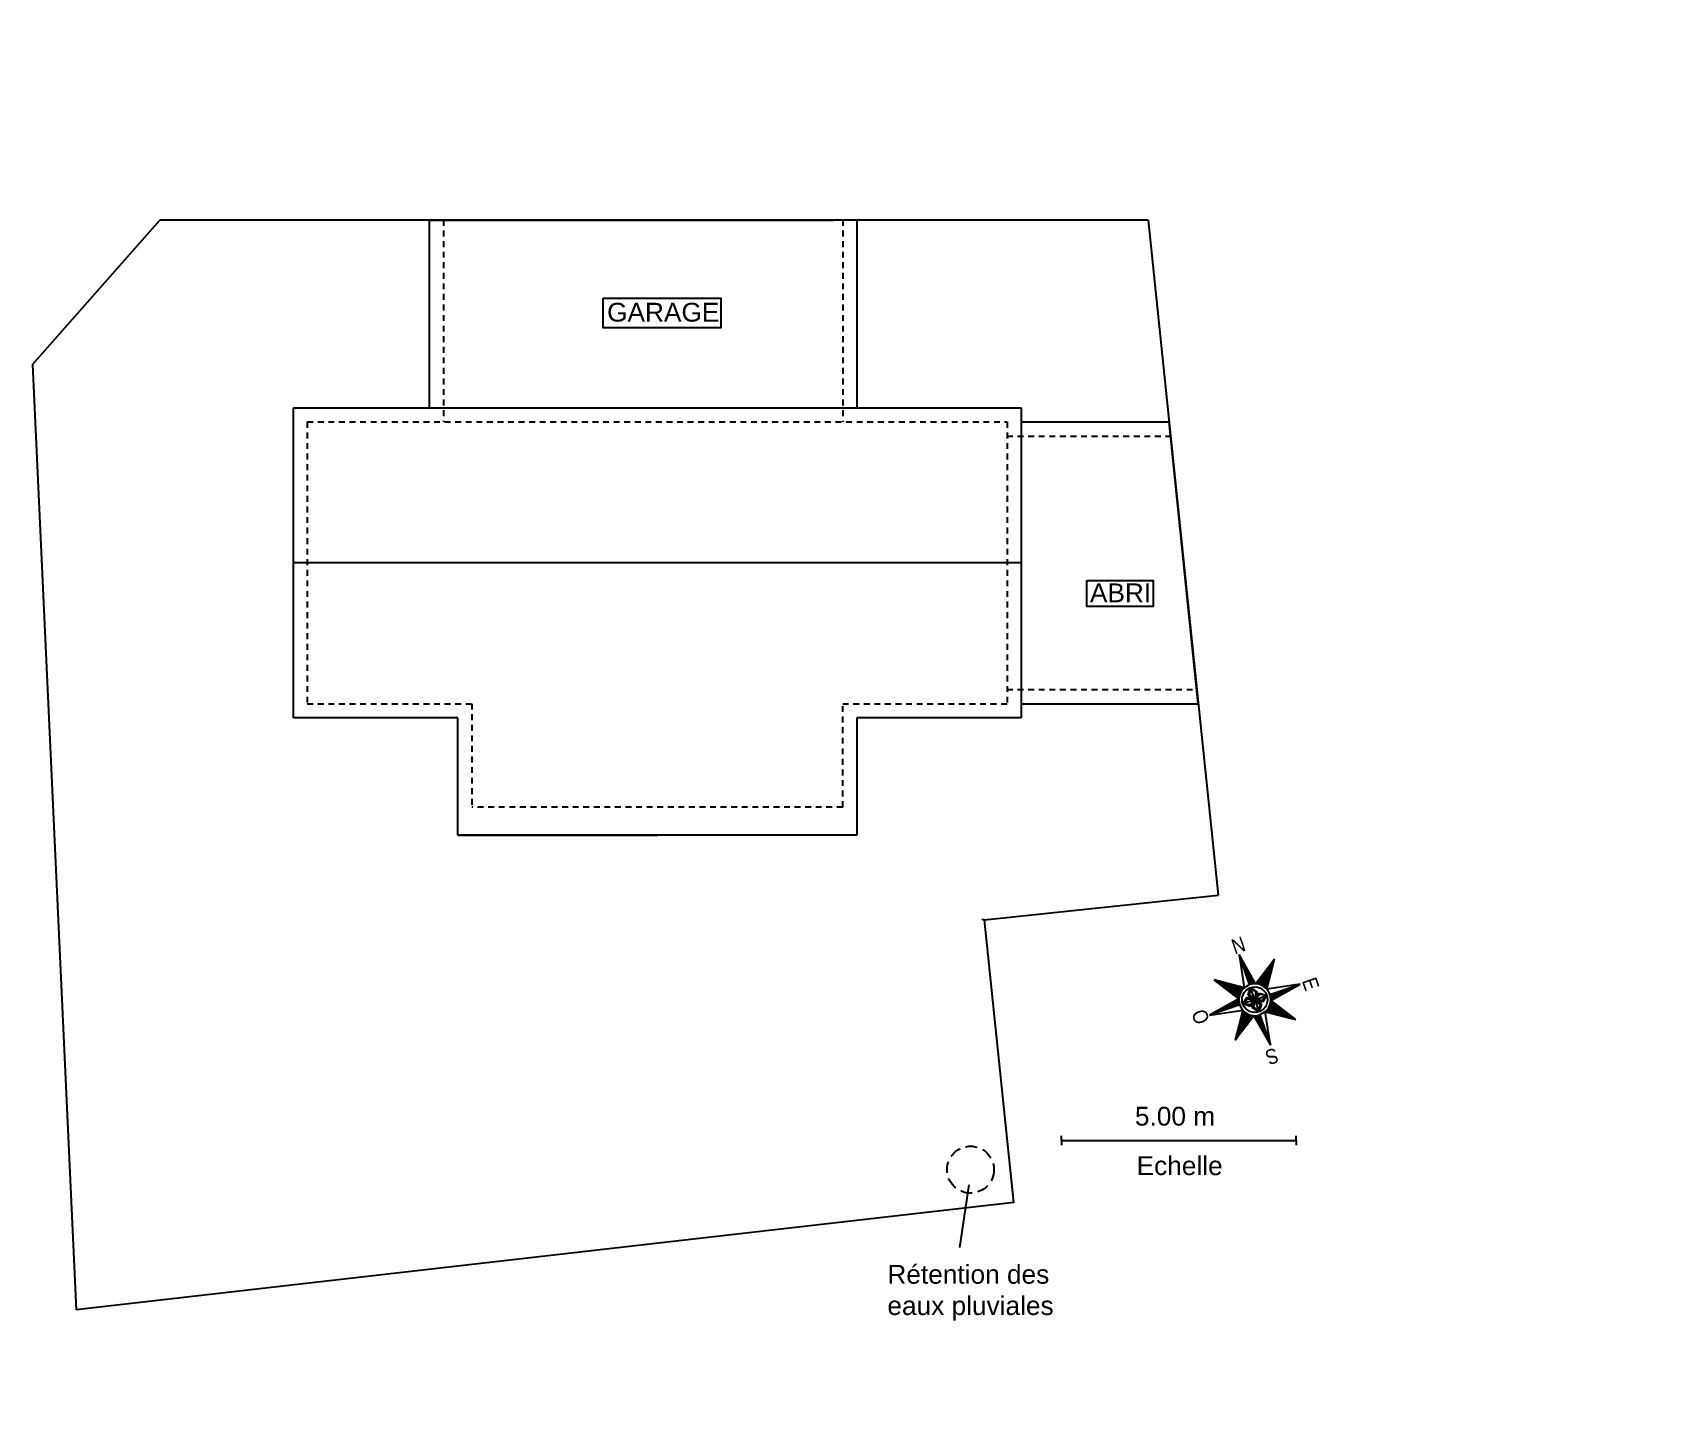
# Model space of a CAD drawing. Header units: millimetres. Extents: x 2339.2 to 2374, y 1703.5 to 1732.6.
import ezdxf

# ---------------------------------------------------------------- set-up
doc = ezdxf.new("R2010")
doc.units = ezdxf.units.MM
doc.linetypes.add('CACHE', pattern=[0.375, 0.25, -0.125])
doc.linetypes.add('PTS_EXT', pattern=[999999, 0, -999999])
for name, color, linetype in [('Espaces verts', 82, 'Continuous'), ('LimitesLot', 5, 'Continuous'), ('Maison', 7, 'Continuous'), ('Réseaux', 8, 'Continuous'), ('Texte', 7, 'Continuous')]:
    doc.layers.add(name, color=color, linetype=linetype)
doc.styles.get("Standard").update_dxf_attribs({"font": 'Arial.ttf'})

msp = doc.modelspace()

# ---------------------------------------------------------------- hatches: boundary and pattern name
at = {"true_color": 0x939598, "transparency": 33554508}
h = msp.add_hatch(dxfattribs=at)
h.set_pattern_fill('ANGLE', color=252)
h.set_pattern_definition([(0, (1.8965, 1.311), (0, 6.985), [5.08, -1.905]), (90, (1.8965, 1.311), (-6.985, 4e-16), [5.08, -1.905])])
h.paths.add_polyline_path([(2355.839, 1714.907), (2355.305, 1715.407), (2354.805, 1714.907), (2355.055, 1714.907), (2355.055, 1714.207), (2355.589, 1714.207), (2355.589, 1714.907)])
at = {"layer": 'Texte', "true_color": 0x939598, "transparency": 33554508}
h = msp.add_hatch(dxfattribs=at)
h.set_pattern_fill('ANGLE', color=252)
h.set_pattern_definition([(0, (-21.025, 12.3875), (0, 6.985), [5.08, -1.905]), (90, (-21.025, 12.3875), (-6.985, 4e-16), [5.08, -1.905])])
h.paths.add_polyline_path([(2352.484, 1732.585), (2350.984, 1731.835), (2352.484, 1731.085)])
h = msp.add_hatch(dxfattribs=at)
h.set_pattern_fill('ANGLE', color=252)
h.set_pattern_definition([(0, (41.503, 1e-08), (0, 6.985), [5.08, -1.905]), (90, (41.503, 1e-08), (-6.985, 4e-16), [5.08, -1.905])])
h.paths.add_polyline_path([(2373.203, 1722.795), (2372.453, 1721.295), (2373.953, 1721.295)])
h = msp.add_hatch(dxfattribs=at)
h.set_pattern_fill('ANGLE', color=252, angle=90)
h.set_pattern_definition([(90, (4093.2236, -653.723), (-6.985, 4e-16), [5.08, -1.905]), (180, (4093.2236, -653.723), (-9e-16, -6.985), [5.08, -1.905])])
h.paths.add_polyline_path([(2352.484, 1703.461), (2352.484, 1704.961), (2350.984, 1704.211)])

# ---------------------------------------------------------------- linework, layer by layer
at = {"linetype": 'PTS_EXT', "transparency": 33554636}
for p, q in [((2365.228, 1712.331), (2364.877, 1712.956)), ((2364.877, 1712.956), (2364.986, 1712.248)), ((2365.631, 1712.856), (2365.228, 1712.331)), ((2365.466, 1712.216), (2365.631, 1712.856)), ((2364.345, 1712.414), (2364.87, 1712.011)), ((2364.986, 1712.248), (2364.345, 1712.414)), ((2366.174, 1712.324), (2365.466, 1712.216)), ((2365.549, 1711.973), (2366.174, 1712.324)), ((2364.87, 1712.011), (2364.245, 1711.66)), ((2364.245, 1711.66), (2364.953, 1711.768)), ((2364.953, 1711.768), (2364.788, 1711.128)), ((2366.074, 1711.57), (2365.549, 1711.973)), ((2364.788, 1711.128), (2365.191, 1711.652)), ((2365.191, 1711.652), (2365.542, 1711.027)), ((2365.542, 1711.027), (2365.433, 1711.736)), ((2365.433, 1711.736), (2366.074, 1711.57))]:
    msp.add_line(p, q, dxfattribs=at)
at = {"linetype": 'Continuous', "transparency": 33554636}
for p, q in [((2365.228, 1712.331), (2364.877, 1712.956)), ((2365.099, 1712.313), (2364.877, 1712.956)), ((2364.877, 1712.956), (2364.986, 1712.248)), ((2365.099, 1712.313), (2364.877, 1712.956)), ((2364.877, 1712.956), (2364.877, 1712.956)), ((2365.109, 1712.317), (2364.905, 1712.907)), ((2365.228, 1712.331), (2365.631, 1712.856)), ((2365.359, 1712.298), (2365.631, 1712.856)), ((2365.466, 1712.216), (2365.631, 1712.856)), ((2365.135, 1712.324), (2364.98, 1712.774)), ((2365.162, 1712.329), (2365.054, 1712.641)), ((2365.19, 1712.331), (2365.129, 1712.509)), ((2365.281, 1712.324), (2365.382, 1712.532)), ((2365.308, 1712.317), (2365.465, 1712.64)), ((2365.334, 1712.308), (2365.548, 1712.748)), ((2365.383, 1712.285), (2365.597, 1712.724)), ((2365.406, 1712.27), (2365.563, 1712.592)), ((2364.986, 1712.248), (2364.345, 1712.414)), ((2364.87, 1712.011), (2364.345, 1712.414)), ((2364.904, 1712.141), (2364.345, 1712.414)), ((2364.893, 1712.116), (2364.453, 1712.33)), ((2364.917, 1712.165), (2364.477, 1712.379)), ((2364.884, 1712.09), (2364.561, 1712.247)), ((2364.932, 1712.188), (2364.609, 1712.345)), ((2364.877, 1712.063), (2364.67, 1712.164)), ((2364.949, 1712.21), (2364.741, 1712.311)), ((2364.968, 1712.231), (2364.873, 1712.277)), ((2364.986, 1712.248), (2365.099, 1712.313)), ((2365.069, 1712.087), (2365.121, 1712.249)), ((2365.101, 1712.098), (2365.121, 1712.249)), ((2365.21, 1711.992), (2365.121, 1712.249)), ((2365.121, 1712.249), (2365.23, 1712.143)), ((2365.121, 1712.249), (2365.262, 1712.154)), ((2365.218, 1712.332), (2365.203, 1712.376)), ((2365.262, 1712.154), (2365.21, 1711.992)), ((2365.23, 1712.143), (2365.21, 1711.992)), ((2365.21, 1711.992), (2365.305, 1712.133)), ((2365.253, 1712.329), (2365.299, 1712.424)), ((2365.305, 1712.133), (2365.467, 1712.08)), ((2365.428, 1712.253), (2365.529, 1712.46)), ((2365.449, 1712.234), (2365.495, 1712.328)), ((2366.174, 1712.324), (2365.466, 1712.216)), ((2365.466, 1712.216), (2365.531, 1712.103)), ((2365.531, 1712.103), (2366.174, 1712.324)), ((2365.531, 1712.103), (2366.174, 1712.324)), ((2365.534, 1712.093), (2366.124, 1712.296)), ((2365.541, 1712.067), (2365.992, 1712.222)), ((2365.546, 1712.04), (2365.859, 1712.147)), ((2365.549, 1711.973), (2366.174, 1712.324)), ((2366.174, 1712.324), (2366.174, 1712.324)), ((2364.87, 1712.011), (2364.245, 1711.66)), ((2364.888, 1711.881), (2364.245, 1711.66)), ((2364.888, 1711.881), (2364.245, 1711.66)), ((2364.245, 1711.66), (2364.953, 1711.768)), ((2364.885, 1711.891), (2364.295, 1711.688)), ((2364.878, 1711.917), (2364.427, 1711.762)), ((2364.873, 1711.944), (2364.56, 1711.837)), ((2364.87, 1711.972), (2364.693, 1711.911)), ((2364.872, 1712.035), (2364.778, 1712.081)), ((2364.953, 1711.768), (2364.788, 1711.128)), ((2364.87, 1712.001), (2364.825, 1711.985)), ((2364.953, 1711.768), (2364.888, 1711.881)), ((2364.952, 1711.903), (2365.048, 1712.044)), ((2364.952, 1711.903), (2365.059, 1712.012)), ((2365.21, 1711.992), (2364.952, 1711.903)), ((2365.103, 1711.883), (2364.952, 1711.903)), ((2365.114, 1711.851), (2364.952, 1711.903)), ((2365.048, 1712.044), (2365.21, 1711.992)), ((2365.059, 1712.012), (2365.21, 1711.992)), ((2365.21, 1711.992), (2365.069, 1712.087)), ((2365.21, 1711.992), (2365.101, 1712.098)), ((2365.21, 1711.992), (2365.103, 1711.883)), ((2365.21, 1711.992), (2365.114, 1711.851)), ((2365.157, 1711.83), (2365.21, 1711.992)), ((2365.298, 1711.735), (2365.157, 1711.83)), ((2365.189, 1711.841), (2365.21, 1711.992)), ((2365.298, 1711.735), (2365.189, 1711.841)), ((2365.316, 1712.101), (2365.21, 1711.992)), ((2365.21, 1711.992), (2365.467, 1712.08)), ((2365.36, 1711.972), (2365.21, 1711.992)), ((2365.21, 1711.992), (2365.21, 1711.992)), ((2365.21, 1711.992), (2365.21, 1711.992)), ((2365.21, 1711.992), (2365.21, 1711.992)), ((2365.21, 1711.992), (2365.298, 1711.735)), ((2365.21, 1711.992), (2365.21, 1711.992)), ((2365.21, 1711.992), (2365.318, 1711.885)), ((2365.21, 1711.992), (2365.35, 1711.897)), ((2365.371, 1711.94), (2365.21, 1711.992)), ((2365.35, 1711.897), (2365.298, 1711.735)), ((2365.318, 1711.885), (2365.298, 1711.735)), ((2365.467, 1712.08), (2365.316, 1712.101)), ((2365.467, 1712.08), (2365.36, 1711.972)), ((2365.467, 1712.08), (2365.371, 1711.94)), ((2365.47, 1711.774), (2365.678, 1711.673)), ((2365.487, 1711.796), (2365.81, 1711.639)), ((2365.502, 1711.819), (2365.942, 1711.604)), ((2365.515, 1711.843), (2366.074, 1711.57)), ((2365.526, 1711.868), (2365.966, 1711.653)), ((2365.535, 1711.894), (2365.858, 1711.736)), ((2365.542, 1711.921), (2365.749, 1711.819)), ((2365.547, 1711.949), (2365.641, 1711.902)), ((2365.549, 1712.012), (2365.726, 1712.073)), ((2365.549, 1711.983), (2365.594, 1711.998)), ((2365.549, 1711.973), (2366.074, 1711.57)), ((2364.245, 1711.66), (2364.245, 1711.66)), ((2365.06, 1711.686), (2364.788, 1711.128)), ((2365.191, 1711.652), (2364.788, 1711.128)), ((2365.036, 1711.699), (2364.822, 1711.26)), ((2365.013, 1711.714), (2364.856, 1711.392)), ((2365.085, 1711.675), (2364.871, 1711.236)), ((2364.991, 1711.731), (2364.89, 1711.524)), ((2364.971, 1711.75), (2364.924, 1711.655)), ((2365.111, 1711.666), (2364.954, 1711.344)), ((2365.138, 1711.659), (2365.037, 1711.452)), ((2365.166, 1711.655), (2365.12, 1711.56)), ((2365.191, 1711.652), (2365.542, 1711.027)), ((2365.201, 1711.652), (2365.216, 1711.608)), ((2365.229, 1711.652), (2365.29, 1711.475)), ((2365.257, 1711.655), (2365.365, 1711.342)), ((2365.284, 1711.66), (2365.439, 1711.21)), ((2365.311, 1711.667), (2365.514, 1711.077)), ((2365.433, 1711.736), (2365.32, 1711.67)), ((2365.32, 1711.67), (2365.542, 1711.027)), ((2365.32, 1711.67), (2365.542, 1711.027)), ((2365.542, 1711.027), (2365.433, 1711.736)), ((2365.433, 1711.736), (2366.074, 1711.57)), ((2365.451, 1711.753), (2365.546, 1711.707)), ((2365.542, 1711.027), (2365.542, 1711.027))]:
    msp.add_line(p, q, dxfattribs=at)
at = {"transparency": 33554636}
for p, q in [((2361.09, 1708.993), (2361.09, 1709.093)), ((2361.09, 1708.993), (2366.09, 1708.993)), ((2361.09, 1708.993), (2361.09, 1708.893)), ((2366.09, 1708.993), (2366.09, 1709.093)), ((2366.09, 1708.993), (2366.09, 1708.893))]:
    msp.add_line(p, q, dxfattribs=at)
at = {"linetype": 'Continuous', "transparency": 33554636}
msp.add_circle((2365.21, 1711.992), 0.272, dxfattribs=at)
for start, end in [(131.151, 176.849), (86.8485, 109), (41.1515, 86.8486), (176.849, 199), (221.151, 266.849), (311.151, 356.849), (356.849, 19), (266.849, 289)]:
    msp.add_arc((2365.21, 1711.992), 0.34, start, end, dxfattribs=at)
at = {"layer": 'Espaces verts', "transparency": 33554636}
msp.add_line((2359.453, 1713.693), (2359.396, 1713.699), dxfattribs=at)
at = {"layer": 'LimitesLot'}
for p, q in [((2339.182, 1725.515), (2341.892, 1728.595)), ((2362.942, 1728.595), (2341.892, 1728.595)), ((2362.942, 1728.595), (2364.426, 1714.221)), ((2339.182, 1725.515), (2340.11, 1705.387)), ((2359.453, 1713.693), (2364.426, 1714.221)), ((2360.08, 1707.676), (2359.453, 1713.693)), ((2360.08, 1707.676), (2340.11, 1705.387))]:
    msp.add_line(p, q, dxfattribs=at)
at = {"layer": 'Maison'}
for p, q in [((2347.634, 1728.595), (2356.234, 1728.595)), ((2347.634, 1724.595), (2347.634, 1728.595)), ((2356.734, 1728.595), (2356.734, 1724.595)), ((2344.734, 1717.995), (2344.734, 1724.595)), ((2344.734, 1724.595), (2360.234, 1724.595)), ((2360.234, 1724.595), (2360.234, 1717.995)), ((2360.234, 1724.595), (2360.234, 1721.295)), ((2360.234, 1724.295), (2363.386, 1724.295)), ((2364.005, 1718.295), (2363.386, 1724.295)), ((2360.234, 1721.295), (2344.734, 1721.295)), ((2360.234, 1721.295), (2360.234, 1721.295)), ((2360.234, 1721.295), (2360.234, 1721.295)), ((2360.234, 1718.295), (2364.005, 1718.295)), ((2348.234, 1717.995), (2344.734, 1717.995)), ((2348.234, 1715.495), (2348.234, 1717.995)), ((2360.234, 1717.995), (2356.734, 1717.995)), ((2356.734, 1717.995), (2356.734, 1715.495)), ((2356.734, 1715.495), (2348.234, 1715.495))]:
    msp.add_line(p, q, dxfattribs=at)
at = {"layer": 'Maison', "linetype": 'CACHE', "ltscale": 0.5, "transparency": 33554636}
for p, q in [((2347.934, 1728.595), (2347.934, 1724.295)), ((2356.434, 1728.595), (2356.434, 1724.295)), ((2345.031, 1724.295), (2359.934, 1724.295)), ((2345.031, 1724.295), (2345.031, 1718.295)), ((2359.934, 1724.295), (2359.934, 1718.295)), ((2359.934, 1723.995), (2363.417, 1723.995)), ((2359.934, 1718.595), (2363.974, 1718.595)), ((2345.031, 1718.295), (2348.534, 1718.295)), ((2348.534, 1718.295), (2348.534, 1716.095)), ((2356.434, 1716.095), (2356.434, 1718.295)), ((2356.434, 1718.295), (2359.934, 1718.295)), ((2356.434, 1716.095), (2348.534, 1716.095))]:
    msp.add_line(p, q, dxfattribs=at)
at = {"layer": 'Réseaux', "linetype": 'CACHE'}
msp.add_circle((2359.155, 1708.373), 0.5, dxfattribs=at)
at = {"layer": 'Texte', "transparency": 33554636}
msp.add_line((2348.234, 1715.495), (2352.484, 1715.495), dxfattribs=at)
at = {"layer": 'Texte'}
msp.add_line((2359.118, 1708.053), (2358.919, 1706.716), dxfattribs=at)
at = {"layer": 'Texte', "transparency": 33554636}
for points in [[(2351.329, 1726.933), (2353.838, 1726.933), (2353.838, 1726.298), (2351.329, 1726.298)], [(2361.634, 1720.922), (2363.046, 1720.922), (2363.046, 1720.368), (2361.634, 1720.368)]]:
    msp.add_lwpolyline(points, close=True, dxfattribs=at)

# ---------------------------------------------------------------- texts
at = {"linetype": 'Continuous', "transparency": 33554636, "width": 0.85}
for s, rotation, p in [('N', 19, (2364.783, 1712.956)), ('E', 289, (2366.208, 1712.396)), ('O', 109, (2364.254, 1711.541)), ('S', 199, (2365.645, 1710.978))]:
    msp.add_text(s, height=0.32, rotation=rotation, dxfattribs=at).set_placement(p)
at = {"layer": 'Texte', "transparency": 33554636, "char_height": 0.4, "attachment_point": 1}
for s, insert in [('GARAGE', (2351.416, 1726.832)), ('ABRI', (2361.699, 1720.856)), ('5.00 m', (2362.657, 1709.712)), ('Echelle', (2362.693, 1708.658))]:
    msp.add_mtext_dynamic_manual_height_columns(s, width=2.51012, gutter_width=12.5, heights=[0.53], dxfattribs=dict(at, insert=insert))
at = {"layer": 'Texte', "insert": (2357.385, 1706.345), "char_height": 0.4, "attachment_point": 1}
msp.add_mtext_dynamic_manual_height_columns('Rétention des \\Peaux pluviales', width=4.13392, gutter_width=12.5, heights=[1.29], dxfattribs=at)

doc.saveas('drawing.dxf')
